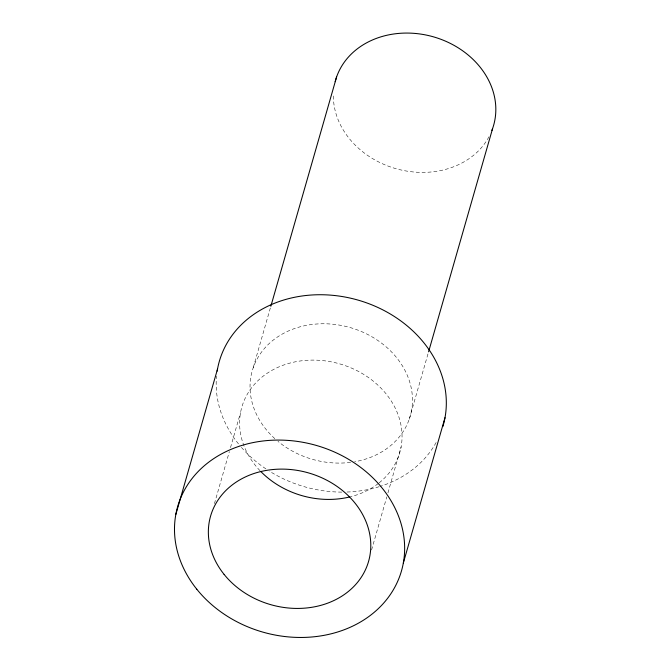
<?xml version="1.0" encoding="UTF-8"?>
<svg xmlns="http://www.w3.org/2000/svg" width="671" height="671" viewBox="0 0 671 671"><rect width="100%" height="100%" fill="white"/><g stroke="black" fill="none" stroke-linecap="round" stroke-linejoin="round"><path stroke-width="0.5" stroke-dasharray="3.35 2.52" d="M253.252 367.607L270.556 307.259M214.443 503.619L229.356 451.617M230.505 447.616L240.537 412.606M371.583 549.918L386.781 496.909M387.93 492.908L401.115 446.911M409.243 419.241L428.568 351.847M436.116 442.533A116.427 97.085 16 0 1 380.155 486.383M379.14 486.701A116.427 97.085 16 0 1 346.899 492.036M341.782 492.111A116.427 97.085 16 0 1 269.381 471.134M265.909 468.878A116.427 97.085 16 0 1 239.757 445.443M238.482 443.883A116.427 97.085 16 0 1 216.532 376.171M274.833 438.649A82.181 68.534 16 0 1 283.204 333.546A82.181 68.534 16 0 1 403.934 368.48A82.181 68.534 16 0 1 354.674 461.749M350.589 462.369A82.181 68.534 16 0 1 277.979 441.367M488.966 136.775A82.181 68.534 16 0 1 397.056 168.983A82.181 68.534 16 0 1 333.395 94.544M260.004 470.69A82.181 68.534 16 0 1 265.506 374.418A82.181 68.534 16 0 1 378.914 386.093A82.181 68.534 16 0 1 379.023 482.944M378.234 483.556A82.181 68.534 16 0 1 350.304 496.808"/><path stroke-width="1.01" d="M175.827 514.472L217.505 369.125M270.849 306.253L336.607 76.913M428.568 351.847L492.598 128.547M403.313 563.061L444.99 417.714M217.169 371.122A116.427 97.085 16 0 1 352.854 298.721A116.427 97.085 16 0 1 442.852 426.597M335.173 81.669A82.181 68.534 16 0 1 435.588 37.475A82.181 68.534 16 0 1 491.91 130.4M349.323 497.043A82.181 68.534 16 0 1 260.717 471.428M196.804 589.23A116.427 97.085 16 0 0 394.925 586.991A116.427 97.085 16 0 0 276.989 440.084A116.427 97.085 16 0 0 196.804 589.23M224.089 574.384A82.181 68.534 16 0 0 363.934 572.808A82.181 68.534 16 0 0 280.688 469.113A82.181 68.534 16 0 0 224.089 574.384"/></g></svg>
